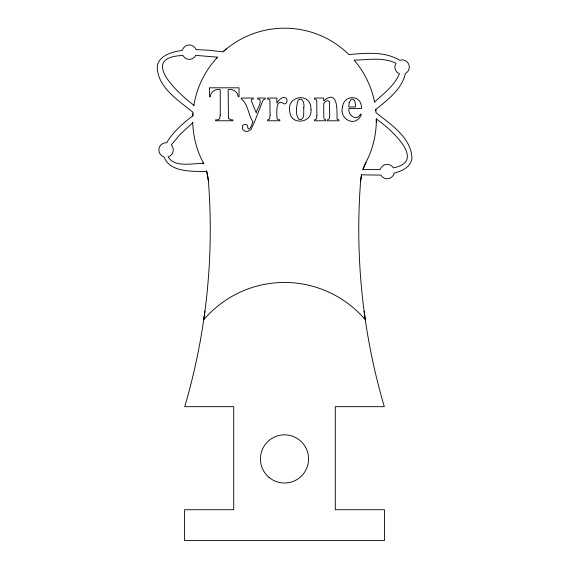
<?xml version="1.0" encoding="UTF-8"?>
<svg xmlns="http://www.w3.org/2000/svg" width="569" height="569" viewBox="0 0 569 569"><rect width="100%" height="100%" fill="white"/><g stroke="black" fill="none" stroke-linecap="round" stroke-linejoin="round"><path stroke-width="0.85" d="M376.301 122.243L376.322 118.928C387.894 127.036 428.5 161.006 393.343 167.848A7.226 7.226 0 0 0 380.22 169.498L362.93 169.555L365.945 162.414A91.815 91.815 0 0 0 376.322 118.765M204.932 311.087L203.723 319.792A106.09 106.09 0 0 1 365.305 319.792L364.096 311.087M360.639 180.949L361.571 174.555A48.173 48.173 0 0 0 360.639 180.949A627.65 627.65 0 0 0 384.317 406.679L335.305 406.679L335.305 509.717L384.438 509.717L384.438 540.55L184.598 540.55L184.598 509.717L233.724 509.717L233.724 406.679L184.719 406.679A627.657 627.657 0 0 0 208.389 180.949L206.703 171.511C192.564 171.162 170.309 172.912 163.922 156.852A7.226 7.226 0 0 1 166.681 142.755C173.047 131.788 182.926 123.473 192.799 115.77L193.026 112.321C178.495 100.364 156.397 86.815 157.3 65.492C159.981 54.752 172.919 51.815 182.329 50.378A7.226 7.226 0 0 1 196.085 49.61L209.25 50.243L222.963 51.879L226.519 48.82M216.419 58.415L217.55 57.185L195.807 55.371A7.226 7.226 0 0 1 182.919 55.499C138.409 57.078 178.133 93.387 193.894 105.237M192.742 122.74L180.103 134.405L171.312 144.967A7.226 7.226 0 0 1 168.075 156.902C175.167 168.268 192.898 162.812 203.695 163.623L203.083 162.414A91.815 91.815 0 0 1 192.727 122.243M374.53 101.915C383.805 93.622 394.431 85.535 399.424 73.792A7.226 7.226 0 0 1 395.96 63.273C383.115 56.864 367.894 59.866 354.153 60.165A91.815 91.815 0 0 1 374.608 102.306M361.507 174.832L380.846 175.103A7.226 7.226 0 0 0 394.189 173.175C399.822 171.518 405.811 169.377 409.46 164.491A13.393 13.393 0 0 0 411.97 157.933C410.967 137.3 390.597 124.369 376.031 112.626L375.732 109.533C387.631 99.831 401.835 89.354 405.37 73.522A7.226 7.226 0 0 0 408.734 64.212A7.226 7.226 0 0 0 399.644 60.286C384.594 51.004 365.696 53.216 348.882 54.524A91.815 91.815 0 0 0 223.212 51.651M192.784 116.147A91.815 91.815 0 0 1 192.934 113.53M193.816 105.742A91.815 91.815 0 0 1 217.593 57.142M375.689 109.191A91.815 91.815 0 0 1 375.881 110.919M203.083 162.414A48.173 48.173 0 0 1 203.809 163.858M206.447 170.636A48.173 48.173 0 0 1 208.389 180.949M362.823 169.868A48.173 48.173 0 0 1 365.945 162.414M303.81 107.527C303.298 110.962 305.382 120.635 299.18 119.554C294.763 114.725 296.513 105.813 298.206 100.023C302.765 96.502 304.614 104.283 303.81 107.527M316.89 115.82L316.478 118.978L314.437 119.903L314.437 120.777L325.937 120.777L325.937 119.903L324.174 119.049L323.818 117.904L323.697 103.636L325.575 101.396L327.588 100.649L328.747 101.047L329.487 102.178L329.707 115.82L329.316 118.836L327.467 119.903L327.467 120.777L338.968 120.777L338.968 119.903L336.99 119.085C337.111 110.471 338.022 88.351 323.697 100.99L323.697 98.046L314.437 98.046L314.437 98.942L316.421 99.774L316.777 100.891L316.89 115.82M270.09 115.429L269.571 119.085L267.565 119.903L267.565 120.777L279.841 120.777L279.841 119.903L277.907 119.526L277.046 118.565C276.726 113.58 275.254 97.121 284.386 103.999C287.125 103.85 287.814 100.037 286.271 98.202C282.516 95.556 278.59 100.229 276.847 103.202L276.847 98.046L267.565 98.046L267.565 98.942L269.194 99.383L269.898 100.379L270.09 115.429M310.959 109.426C312.836 123.139 290.731 125.87 289.813 111.823C285.979 95.336 311.549 91.709 310.959 109.426M342.538 107.086C338.889 119.476 356.087 128.039 361.358 114.554L360.533 114.02C356.962 121.88 347.709 115.329 348.889 108.594L361.358 108.594C362.752 94.831 343.719 93.828 342.538 107.086M220.246 115.137L219.549 118.907L217.97 119.753L215.58 119.881L215.58 120.777L232.842 120.777L232.842 119.881L230.488 119.76L228.432 118.295L228.148 89.703C232.984 88.622 237.757 91.63 238.169 96.73L239.044 96.73L239.044 87.811L209.428 87.811L209.428 96.73L210.352 96.73C210.558 91.524 215.445 88.693 220.246 89.703L220.246 115.137M349.124 102.747L348.769 106.965L355.383 106.965C355.533 104.355 355.376 97.74 351.123 99.255L349.124 102.747M242.444 126.297L242.543 129.099L244.926 131.233L247.963 131.396L250.957 129.483L254.606 121.702L262.508 101.438L263.454 99.81L265.275 98.942L265.275 98.046L257.665 98.046L257.665 98.942L259.77 99.525C261.612 103.892 256.896 108.672 256.278 112.947L251.178 100.4L251.662 99.404L253.34 98.942L253.34 98.046L241.256 98.046L241.256 98.942C248.226 103.914 248.169 114.981 252.949 121.702C251.726 124.092 251.484 127.861 248.717 128.971L248.162 128.701L247.174 125.109C245.716 123.679 243.112 124.412 242.444 126.297M269.03 477.384A24.09 24.09 0 0 0 308.234 463.116A24.09 24.09 0 0 0 276.278 436.295A24.09 24.09 0 0 0 269.03 477.384"/></g></svg>
